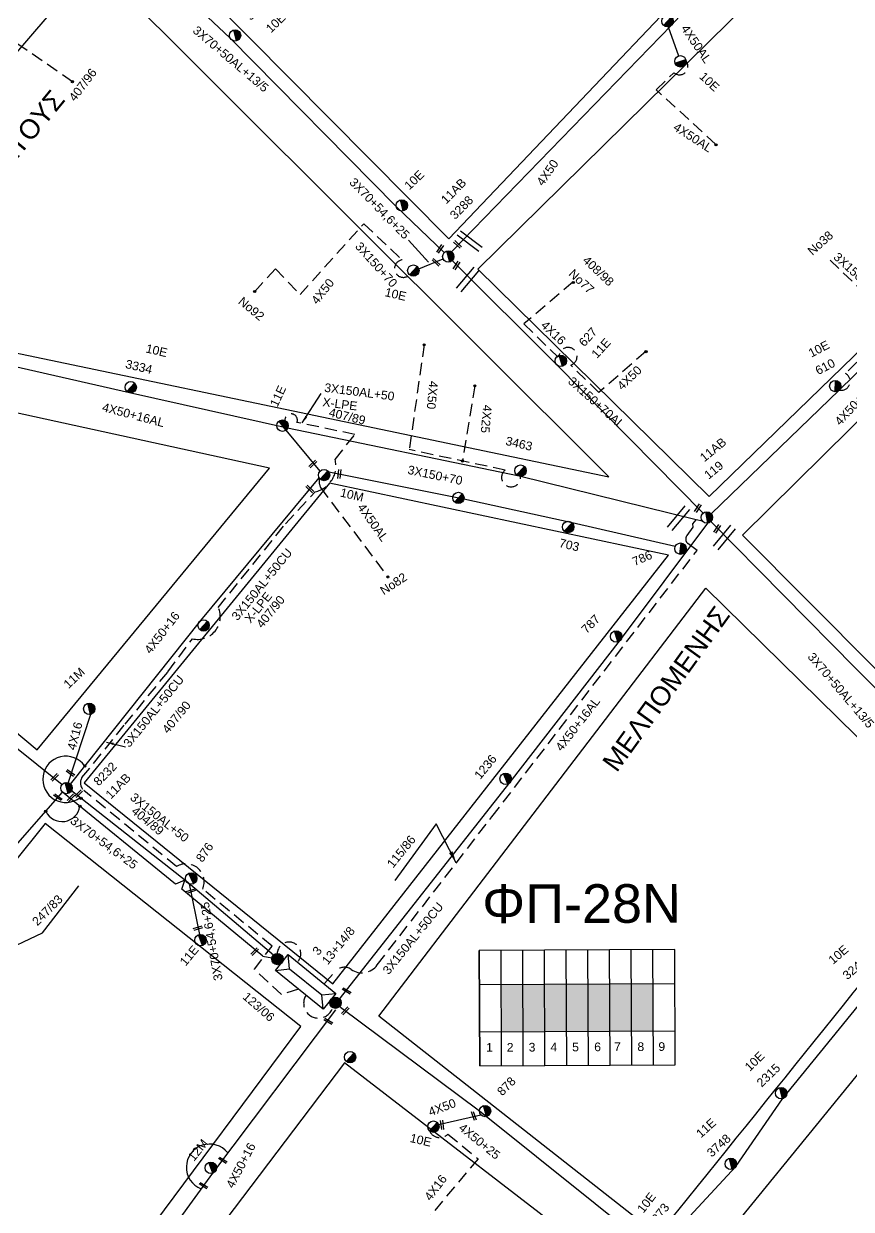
# Model space of a CAD drawing. Header units: millimetres. Extents: x 745 to 5694, y 762 to 3401.
# Drawn here: x 2498.1 to 2669.6, y 1132.5 to 1378.1 of the extents above; entities that cross this region are included whole.
import ezdxf
from ezdxf.enums import TextEntityAlignment as Align

# ---------------------------------------------------------------- set-up
doc = ezdxf.new("R2010")
doc.units = ezdxf.units.MM
doc.linetypes.add('DASHED', pattern=[19.05, 12.7, -6.35])
for name, color, linetype in [('Άγνωστα', 7, 'Continuous'), ('Ασφαλειοκιβώτια Χ.Τ 9 αναχωρήσεων', 7, 'Continuous'), ('Γυμνά εναέρια ΧΤ και ΦΟΠ (3Φ)   4x50+16AL', 7, 'Continuous'), ('Εναέρια παροχή ΧΤ 4x16', 7, 'SYN_LINE'), ('Εναέρια παροχή ΧΤ 4x25', 7, 'SYN_LINE'), ('Επιγραφές - Σχήματα', 7, 'Continuous'), ('Καλώδια ΧΤ   3x150+70AL', 7, 'DASHED'), ('Καλώδια ΧΤ   3x150AL+50CU', 7, 'DASHED'), ('Μηχανική τομή', 7, 'Continuous'), ('Στύλος Ξύλινος', 7, 'Continuous'), ('Στύλος Ξύλινος @ 1', 7, 'Continuous'), ('Στύλος ΦΜ', 7, 'Continuous'), ('Στύλος ΦΜ @ 1', 7, 'Continuous'), ('Συνδέσεις', 7, 'Continuous'), ('Συνεστραμμένα ΧΤ   3x70+54.6+25 AL', 7, 'SYN_LINE'), ('Τομή', 7, 'Continuous'), ('Υποσταθμός πόλεως', 7, 'Continuous'), ('Υπόβαθρο ΔΕΗ', 7, 'Continuous'), ('Υπόγεια καλώδια Παροχών ΧΤ   4x50AL', 7, 'DASHED')]:
    doc.layers.add(name, color=color, linetype=linetype)
doc.styles.add('arial', font='arial.ttf')
doc.styles.get("Standard").update_dxf_attribs({"font": 'arial.ttf'})
doc.linetypes.add('SYN_LINE', pattern='A,0.5,-0.0001,["/\\/\\/\\/",Standard,S=0.1,R=0,X=0,Y=-0.05],-0.25', length=0.7501)
doc.dimstyles.new('ISO-25', dxfattribs={"dimtxt": 2.5, "dimasz": 2.5, "dimexe": 1.25, "dimexo": 0.625, "dimtad": 1, "dimtxsty": 'Standard', "dimcen": 2.5, "dimadec": 0, "dimazin": 0, "dimtfac": 1, "dimtmove": 0, "dimatfit": 3, "dimfxl": 1, "dimarcsym": 0})

# ---------------------------------------------------------------- blocks, each defined once
blk = doc.blocks.new('ΥΠΑΡΧΩΝ ΤΣΙΜΕΝΤΕΝΙΟΣ ΣΤΥΛΟΣ')
at = {"layer": 'Στύλος ΦΜ'}
blk.add_hatch(color=256, dxfattribs=at).paths.add_polyline_path([(-1.29, -2.28, 0.574793), (2.62, 0, 0.268822), (1.3, 2.27)])
blk.add_line((-1.29, -2.28), (1.3, 2.27), dxfattribs=at)
blk.add_circle((0, 0), 2.62, dxfattribs=at)
at = {"layer": 'Στύλος ΦΜ', "flags": 4}
for tag, p in [('ΑΡΙΘΜΟΣ', (-4.68, 8.05)), ('ΤΥΠΟΣ', (-4.91, 3.03))]:
    blk.add_attdef(tag, p, '', height=4, dxfattribs=at)
blk = doc.blocks.new('ΥΠΑΡΧΩΝ ΞΥΛΙΝΟΣ ΣΤΥΛΟΣ')
at = {"layer": 'Στύλος Ξύλινος'}
h = blk.add_hatch(color=7, dxfattribs=at)
h.paths.add_polyline_path([(-2.62, 0, 0.270008), (-1.29, -2.28), (1.3, 2.27, 0.576266)])
h.paths.add_polyline_path([(-1.29, -2.28, 0.574793), (2.62, 0, 0.268822), (1.3, 2.27)])
at = {"layer": 'Στύλος Ξύλινος', "color": 7}
blk.add_line((-1.29, -2.28), (1.3, 2.27), dxfattribs=at)
blk.add_circle((0, 0), 2.62, dxfattribs=at)
at = {"layer": 'Στύλος Ξύλινος', "flags": 4}
for tag, p in [('ΑΡΙΘΜΟΣ', (-4.91, 8.6)), ('ΤΥΠΟΣ', (-4.85, 3.39))]:
    blk.add_attdef(tag, p, '', height=4, dxfattribs=at)
blk = doc.blocks.new('ΑΣΦΑΛΕΙΟΚΙΒΩΤΙΟ ΥΠΟΣΤΑΘΜΟΥ 9 ΑΝΑΧΩΡΗΣΕΩΝ')
at = {"layer": 'Ασφαλειοκιβώτια Χ.Τ 9 αναχωρήσεων', "ltscale": 40}
for p, q in [((-23.8, 40.36), (24.02, 40.36)), ((-9.72, 40.36), (-9.72, -40.64)), ((9.94, 40.36), (9.94, -40.64)), ((-23.8, 31.36), (24.02, 31.36)), ((-23.8, 22.36), (24.02, 22.36)), ((-23.8, 13.36), (24.02, 13.36)), ((-23.8, 4.36), (24.02, 4.36)), ((-23.8, -4.64), (24.02, -4.64)), ((-23.8, -13.64), (24.02, -13.64)), ((-23.8, -22.64), (24.02, -22.64)), ((-23.8, -31.64), (24.02, -31.64))]:
    blk.add_line(p, q, dxfattribs=at)
at = {"layer": 'Ασφαλειοκιβώτια Χ.Τ 9 αναχωρήσεων'}
blk.add_lwpolyline([(-23.8, -40.64), (24.02, -40.64), (24.02, 40.36), (-23.8, 40.36)], close=True, dxfattribs=at)
for s, p in [('1', (-17.96, 37.74)), ('2', (-17.96, 29.17)), ('3', (-17.96, 20.09)), ('4', (-17.96, 11.07)), ('5', (-17.96, 2.06)), ('6', (-17.96, -7.08)), ('7', (-17.96, -15.32)), ('8', (-17.96, -25)), ('9', (-17.96, -33.7))]:
    blk.add_text(s, height=3.6, rotation=270, dxfattribs=at).set_placement(p)
at = {"layer": 'Ασφαλειοκιβώτια Χ.Τ 9 αναχωρήσεων', "ltscale": 40}
for tag, height, p in [('ΟΝΟΜΑ', 5, (-0.16, 44.31)), ('ΚΕΙΜΕΝΟ 1', 2, (17.06, 35.59)), ('ΚΕΙΜΕΝΟ 2', 2, (17.06, 26.88)), ('ΚΕΙΜΕΝΟ 3', 2, (17.06, 17.69)), ('ΚΕΙΜΕΝΟ 4', 2, (17.06, 8.71)), ('ΚΕΙΜΕΝΟ 5', 2, (17.06, -0.13)), ('ΚΕΙΜΕΝΟ 6', 2, (17.06, -9.05)), ('ΚΕΙΜΕΝΟ 7', 2, (17.06, -18.13)), ('ΚΕΙΜΕΝΟ 8', 2, (17.06, -26.85)), ('ΚΕΙΜΕΝΟ 9', 2, (17.06, -35.99)), ('ΣΧ', 2, (-0.1, -42.64))]:
    blk.add_attdef(tag, text='', height=height, dxfattribs=at).set_placement(p, align=Align.MIDDLE_CENTER)
blk = doc.blocks.new('ΥΠΟΣΤΑΘΜΟΣ ΠΟΛΕΩΣ')
at = {"layer": 'Υποσταθμός πόλεως', "linetype": 'Continuous', "ltscale": 40}
blk.add_lwpolyline([(-8.57, 2.82), (8.57, 2.82), (8.57, -2.82), (-8.57, -2.82)], close=True, dxfattribs=at)
for points in [[(-5.75, 0), (-8.57, 2.82)], [(5.75, 0), (8.57, 2.82)], [(-8.57, -2.82), (-5.75, 0)], [(-5.75, 0), (5.75, 0)], [(8.57, -2.82), (5.75, 0)]]:
    blk.add_lwpolyline(points, dxfattribs=at)
at = {"layer": 'Υποσταθμός πόλεως', "linetype": 'SYN_LINE', "ltscale": 40, "flags": 1}
for tag, p in [('ΜΕΤΑΣΧΗΜΑΤΙΣΜΟΣ', (10.6, 2.39)), ('ΙΣΧΥΣ', (10.58, -0.41)), ('ΑΡΙΘΜΟΣ', (10.7, -3.13))]:
    blk.add_attdef(tag, p, '', height=1.8, dxfattribs=at)
blk = doc.blocks.new('_ΣΥΝΔΕΣΗ')
at = {"layer": 'Συνδέσεις', "linetype": 'SYN_LINE', "ltscale": 40}
blk.add_hatch(color=256, dxfattribs=at).paths.add_polyline_path([(0.5, -0.01, 1), (-0.5, -0.01, 1)])
at = {"layer": 'Συνδέσεις'}
blk.add_circle((0, -0.01), 0.5, dxfattribs=at)
blk = doc.blocks.new('ΜΗΧΑΝΙΚΗ ΤΟΜΗ')
at = {"layer": 'Μηχανική τομή', "ltscale": 40}
for p, q in [((-1.89, 0.78), (1.89, 0.78)), ((1.89, 0), (-1.89, 0))]:
    blk.add_line(p, q, dxfattribs=at)
blk = doc.blocks.new('ΤΟΜΗ')
at = {"layer": 'Τομή', "ltscale": 40}
for p, q in [((-5.68, 0), (5.68, 0)), ((5.68, -2.33), (-5.68, -2.33))]:
    blk.add_line(p, q, dxfattribs=at)

msp = doc.modelspace()

# ---------------------------------------------------------------- hatches: boundary and pattern name
at = {"layer": 'Άγνωστα', "ltscale": 0.2}
for color, points in [(133, [(2597.04, 1179.08), (2597.09, 1169.26), (2601.59, 1169.28), (2601.54, 1179.1)]), (6, [(2601.54, 1179.1), (2601.59, 1169.28), (2606.09, 1169.3), (2606.04, 1179.13)]), (5, [(2606.04, 1179.13), (2606.09, 1169.3), (2610.59, 1169.32), (2610.54, 1179.15)]), (2, [(2610.54, 1179.15), (2610.59, 1169.32), (2615.09, 1169.34), (2615.04, 1179.17)]), (1, [(2615.04, 1179.17), (2615.09, 1169.34), (2619.59, 1169.36), (2619.54, 1179.19)]), (85, [(2619.54, 1179.19), (2619.59, 1169.36), (2624.09, 1169.39), (2624.04, 1179.21)]), (30, [(2624.04, 1179.21), (2624.09, 1169.39), (2628.59, 1169.41), (2628.54, 1179.24)])]:
    msp.add_hatch(color=color, dxfattribs=at).paths.add_polyline_path(points)

# ---------------------------------------------------------------- linework, layer by layer
at = {"layer": 'Άγνωστα', "color": 5}
msp.add_line((2547.63, 1184.92), (2549.5, 1184.55), dxfattribs=at)
at = {"layer": 'Άγνωστα', "color": 62}
msp.add_lwpolyline([(2586.74, 1330.83), (2632.35, 1377.81), (2646.12, 1392.79), (2668.26, 1417.78)], dxfattribs=at)
at = {"layer": 'Άγνωστα', "color": 1}
msp.add_lwpolyline([(2585.23, 1330.68), (2575.29, 1340.23), (2540.81, 1375.17), (2527.11, 1388.12), (2514.58, 1401.93)], dxfattribs=at)
at = {"layer": 'Άγνωστα', "color": 85, "linetype": 'DASHED', "ltscale": 0.2}
msp.add_lwpolyline([(2508.16, 1366.08), (2496.52, 1374.13), (2490.08, 1366.12, 0.646828), (2485.39, 1362.97, -18.279985)], format="xyb", dxfattribs=at)
at = {"layer": 'Άγνωστα', "color": 1, "linetype": 'DASHED', "ltscale": 0.2}
msp.add_lwpolyline([(2545.95, 1322.62), (2550.24, 1327.33), (2555.34, 1322), (2568.57, 1336.66)], dxfattribs=at)
for points in [[(2568.57, 1336.66), (2576.5, 1329.18, 1.386282), (2578.03, 1326.08, -6.029648)], [(2665.2, 1329.15), (2678.84, 1316.03), (2668.38, 1305.62, -0.882469), (2667.12, 1302.21, 3.004327)]]:
    msp.add_lwpolyline(points, format="xyb", dxfattribs=at)
at = {"layer": 'Άγνωστα', "color": 2, "linetype": 'DASHED', "ltscale": 0.2}
for points in [[(2611.98, 1324.6), (2601.75, 1315.91)], [(2581.08, 1311.59), (2577.96, 1289.86)]]:
    msp.add_lwpolyline(points, dxfattribs=at)
for points in [[(2627.01, 1310.17), (2617.28, 1301.71), (2611.45, 1307.37, 1.827273), (2609.03, 1309.4, 0.506443)], [(2566.69, 1293.01), (2554.71, 1295.51, 1.238744), (2552.2, 1295.9, 19.83053)], [(2601.02, 1284.34, -1.693681), (2597.84, 1285.63), (2577.96, 1289.86)]]:
    msp.add_lwpolyline(points, format="xyb", dxfattribs=at)
at = {"layer": 'Άγνωστα', "color": 30}
for points in [[(2552.38, 1293.87), (2559.44, 1285.38)], [(2420.68, 1290.48), (2453.62, 1263.66), (2480.16, 1241.65), (2490.19, 1233.15), (2506.02, 1220.49)], [(2507.77, 1220.59), (2534.8, 1254.48), (2559.31, 1283.99)]]:
    msp.add_lwpolyline(points, dxfattribs=at)
at = {"layer": 'Άγνωστα', "color": 7}
msp.add_lwpolyline([(2633.11, 1269.77), (2611.73, 1274.7), (2589.32, 1279.59), (2561.34, 1285.19)], dxfattribs=at)
at = {"layer": 'Άγνωστα', "color": 6}
for points in [[(2701.42, 1213.43), (2670.5, 1244.61), (2640.49, 1274.98)], [(2563.71, 1174.33), (2592.52, 1152.86), (2628.36, 1124.24)], [(2584.07, 1150.03), (2592.81, 1152.05)]]:
    msp.add_lwpolyline(points, dxfattribs=at)
at = {"layer": 'Άγνωστα', "color": 5}
msp.add_lwpolyline([(2426.93, 1133.24), (2447.72, 1150.27), (2468.46, 1174.55), (2486.1, 1196.1), (2506.12, 1218.91)], dxfattribs=at)
at = {"layer": 'Άγνωστα', "color": 30, "linetype": 'SYN_LINE', "ltscale": 20}
msp.add_lwpolyline([(2549.81, 1185.14), (2531.76, 1200.43), (2507.98, 1219.19)], dxfattribs=at)
at = {"layer": 'Άγνωστα', "color": 6, "linetype": 'SYN_LINE', "ltscale": 20}
msp.add_lwpolyline([(2630.01, 1124.45), (2645.71, 1141.37), (2655.38, 1155.39), (2673.52, 1177.68), (2701.74, 1211.79)], dxfattribs=at)
at = {"layer": 'Άγνωστα', "color": 30, "linetype": 'DASHED', "ltscale": 0.2}
msp.add_lwpolyline([(2554.95, 1183.87, 1.389182), (2550.62, 1185.5, -4.130259)], format="xyb", dxfattribs=at)
at = {"layer": 'Άγνωστα', "color": 85}
msp.add_lwpolyline([(2491.29, 1082.14), (2511.23, 1107.1), (2526.26, 1124.83), (2537.29, 1139.98), (2562.74, 1173.81)], dxfattribs=at)
at = {"layer": 'Άγνωστα', "color": 6, "linetype": 'DASHED', "ltscale": 0.2}
msp.add_lwpolyline([(2582.18, 1148.73, 0.53645), (2585.99, 1148.06), (2592.24, 1142.96)], format="xyb", dxfattribs=at)
at = {"layer": 'Άγνωστα', "color": 85, "linetype": 'DASHED', "ltscale": 0.2}
msp.add_arc((2559.16, 1175.16), 3.07, 147.1164, 342.857, dxfattribs=at)
at = {"layer": 'Γυμνά εναέρια ΧΤ και ΦΟΠ (3Φ)   4x50+16AL', "color": 1}
msp.add_lwpolyline([(2640.57, 1276.57), (2667.11, 1302.2), (2694.21, 1328.62), (2721.88, 1354.64)], dxfattribs=at)
at = {"layer": 'Γυμνά εναέρια ΧΤ και ΦΟΠ (3Φ)   4x50+16AL', "color": 2}
msp.add_lwpolyline([(2638.75, 1275.07), (2637.44, 1275.31), (2600.76, 1284.37), (2552.77, 1294.34), (2519.99, 1301.64), (2476.53, 1311.52), (2456.64, 1335.75)], dxfattribs=at)
at = {"layer": 'Γυμνά εναέρια ΧΤ και ΦΟΠ (3Φ)   4x50+16AL', "color": 133, "ltscale": 0.2}
msp.add_lwpolyline([(2563.46, 1175.92), (2598.9, 1220.94), (2621.8, 1250.44), (2639.86, 1274.66)], dxfattribs=at)
at = {"layer": 'Εναέρια παροχή ΧΤ 4x16', "color": 2, "linetype": 'DASHED', "ltscale": 0.2}
msp.add_lwpolyline([(2601.75, 1315.91), (2608.83, 1308.99)], dxfattribs=at)
at = {"layer": 'Εναέρια παροχή ΧΤ 4x16', "color": 30, "ltscale": 20}
msp.add_lwpolyline([(2511.92, 1235.01), (2507.31, 1220.87)], dxfattribs=at)
at = {"layer": 'Εναέρια παροχή ΧΤ 4x16', "color": 6, "linetype": 'DASHED', "ltscale": 0.2}
msp.add_lwpolyline([(2592.24, 1142.96), (2580.04, 1128.4)], dxfattribs=at)
at = {"layer": 'Εναέρια παροχή ΧΤ 4x25', "color": 2, "linetype": 'DASHED', "ltscale": 0.2}
msp.add_lwpolyline([(2591.58, 1303.08), (2589.01, 1287.51)], dxfattribs=at)
at = {"layer": 'Επιγραφές - Σχήματα', "ltscale": 0.2}
for centre, radius, start, end in [((2506.81, 1221.56), 4.8, 35.0314, 308.0535), ((2506.02, 1216.56), 3.75, 205.5404, 351.1332), ((2536.59, 1141.19), 4.81, 38.467, 248.4769)]:
    msp.add_arc(centre, radius, start, end, dxfattribs=at)
at = {"layer": 'Καλώδια ΧΤ   3x150+70AL', "color": 2, "linetype": 'Continuous', "ltscale": 0.2}
msp.add_lwpolyline([(2638.91, 1276.73), (2608.55, 1307.45), (2586.91, 1329.02)], dxfattribs=at)
at = {"layer": 'Καλώδια ΧΤ   3x150AL+50CU', "color": 2, "linetype": 'DASHED', "ltscale": 0.2}
msp.add_lwpolyline([(2555.04, 1178.09), (2551.5, 1176.95), (2545.87, 1182.21), (2549.54, 1187.03), (2535.16, 1198.82, 0.734504), (2529.74, 1203.5), (2510.56, 1219.25, -0.380223), (2510.14, 1221.91), (2519.07, 1232.96), (2527.96, 1243.83), (2533.02, 1250.68, 0.61874), (2538.4, 1257.18), (2552.3, 1274.48), (2558.5, 1281.13, 0.42302), (2562.61, 1287.84), (2566.69, 1293.01)], format="xyb", dxfattribs=at)
at = {"layer": 'Καλώδια ΧΤ   3x150AL+50CU', "color": 1, "ltscale": 0.2}
msp.add_lwpolyline([(2560.38, 1179.27), (2562.69, 1181.82, -0.378735), (2565.92, 1182.18, 0.414049), (2571.36, 1183.13), (2595.13, 1213.81), (2637.65, 1268.99), (2635.75, 1270.39, -0.438175), (2635.57, 1272.1), (2636.86, 1273.82), (2636.74, 1274.48), (2637.44, 1275.31)], format="xyb", dxfattribs=at)
at = {"layer": 'Συνεστραμμένα ΧΤ   3x70+54.6+25 AL', "color": 1, "linetype": 'SYN_LINE', "ltscale": 10}
msp.add_lwpolyline([(2579.95, 1327.3), (2584.99, 1329.4)], dxfattribs=at)
at = {"layer": 'Συνεστραμμένα ΧΤ   3x70+54.6+25 AL', "color": 5, "linetype": 'SYN_LINE', "ltscale": 20}
for points in [[(2531.45, 1200.67), (2529.52, 1199.87), (2506.12, 1218.91)], [(2547.63, 1184.92), (2530.84, 1198.78), (2531.45, 1200.67)]]:
    msp.add_lwpolyline(points, dxfattribs=at)
at = {"layer": 'Συνεστραμμένα ΧΤ   3x70+54.6+25 AL', "color": 5, "linetype": 'SYN_LINE', "ltscale": 10}
msp.add_lwpolyline([(2532.35, 1199.92), (2534.47, 1189.4)], dxfattribs=at)
at = {"layer": 'Υπόβαθρο ΔΕΗ'}
for points in [[(2593.37, 1481.85), (2520.2, 1400.12), (2586.17, 1333.57), (2661.74, 1412.86), (2593.37, 1481.85)], [(2670.39, 1404.25), (2592.21, 1327.25), (2640.13, 1280.14), (2718.43, 1356.07), (2670.39, 1404.25)], [(2619.33, 1284.2), (2512.55, 1390.77), (2462.79, 1332.9), (2479.13, 1313.49), (2619.33, 1284.2)], [(2725.34, 1349.45), (2647.06, 1272.13), (2701.93, 1217.06), (2777.99, 1297.7), (2725.34, 1349.45)], [(2549.01, 1286.05), (2473.95, 1302.38), (2455.36, 1322.42), (2428.3, 1288.37), (2500.86, 1227.67), (2549.01, 1286.05)], [(2631.74, 1268), (2561.46, 1282.91), (2510.62, 1220.82), (2562.17, 1179.18), (2631.74, 1268)], [(2555.51, 1170.38), (2502.53, 1212.38), (2435.43, 1128.84), (2490.87, 1083.65), (2555.51, 1170.38)], [(2702.6, 1199.24), (2741.45, 1161.55), (2680.4, 1087.46), (2638.66, 1120.8), (2702.6, 1199.24)], [(2620.84, 1119.44), (2564.56, 1162.82), (2499.41, 1076.86), (2550.51, 1034.79), (2620.84, 1119.44)]]:
    msp.add_lwpolyline(points, dxfattribs=at)
msp.add_lwpolyline([(2639.49, 1261.17), (2694.18, 1207.44, -0.000497), (2629.52, 1127.14), (2571.67, 1172.52), (2639.49, 1261.17)], format="xyb", dxfattribs=at)
at = {"layer": 'Υπόγεια καλώδια Παροχών ΧΤ   4x50AL', "color": 62, "linetype": 'Continuous', "ltscale": 0.2}
msp.add_lwpolyline([(2631.64, 1377.46), (2633.79, 1371.42)], dxfattribs=at)
at = {"layer": 'Υπόγεια καλώδια Παροχών ΧΤ   4x50AL', "color": 62, "ltscale": 0.2}
msp.add_lwpolyline([(2641.54, 1353.11), (2629.17, 1364.42), (2632.84, 1367.96, 0.929331), (2635.35, 1370.4, -10.259592)], format="xyb", dxfattribs=at)
at = {"layer": 'Υπόγεια καλώδια Παροχών ΧΤ   4x50AL', "color": 30, "ltscale": 0.2}
msp.add_lwpolyline([(2559.31, 1283.99, 0.143112), (2559.59, 1282.01), (2573.53, 1263.51)], format="xyb", dxfattribs=at)

# ---------------------------------------------------------------- block references
at = {"layer": 'Ασφαλειοκιβώτια Χ.Τ 9 αναχωρήσεων', "xscale": 0.4999999999997072, "yscale": 0.4999999999997072, "zscale": 0.4999999999997072, "rotation": 90.27808147659252}
msp.add_blockref('ΑΣΦΑΛΕΙΟΚΙΒΩΤΙΟ ΥΠΟΣΤΑΘΜΟΥ 9 ΑΝΑΧΩΡΗΣΕΩΝ', (2612.74, 1174.19), dxfattribs=at)
at = {"layer": 'Μηχανική τομή'}
for p, xscale, yscale, zscale, rotation in [((2584.53, 1331.36), 0.5000000000000079, 0.5000000000000079, 0.5000000000000079, 56.42170377729097), ((2587.85, 1332.23), 0.5000000000001237, 0.5000000000001237, 0.5000000000001237, 317.2579903402574), ((2583.4, 1328.53), 0.5000000000001237, 0.5000000000001237, 0.5000000000001237, 317.2579903402574), ((2587.94, 1327.9), 0.5000000000000079, 0.5000000000000079, 0.5000000000000079, 56.42170377729097), ((2558.14, 1286.76), 0.50000000000024, 0.50000000000024, 0.50000000000024, 45.41007654379165), ((2563.69, 1284.8), 0.5000000000003219, 0.5000000000003219, 0.5000000000003219, 84.06528299219264), ((2557.24, 1281.57), 0.5000000000001237, 0.5000000000001237, 0.5000000000001237, 317.2579903402574), ((2637.97, 1277.65), 0.5000000000000079, 0.5000000000000079, 0.5000000000000079, 56.42170377729097), ((2641.98, 1273.34), 0.5000000000000079, 0.5000000000000079, 0.5000000000000079, 56.42170377729097), ((2507.64, 1222.71), 0.5000000000003727, 0.5000000000003727, 0.5000000000003727, 324.8736433358295), ((2504.6, 1221.84), 0.50000000000024, 0.50000000000024, 0.50000000000024, 45.41007654379165), ((2505.04, 1217.71), 0.5000000000003727, 0.5000000000003727, 0.5000000000003727, 324.8736433358295), ((2507.98, 1217.59), 0.50000000000024, 0.50000000000024, 0.50000000000024, 45.41007654379165), ((2509.58, 1218.46), 0.50000000000024, 0.50000000000024, 0.50000000000024, 45.41007654379165), ((2532.79, 1198.22), 0.5000000000004159, 0.5000000000004159, 0.5000000000004159, 17.30063779326895), ((2534.24, 1190.54), 0.5000000000004159, 0.5000000000004159, 0.5000000000004159, 17.30063779326895), ((2546.1, 1185.72), 0.50000000000024, 0.50000000000024, 0.50000000000024, 45.41007654379165), ((2564.9, 1177.57), 0.4999999999999776, 0.4999999999999776, 0.4999999999999776, 328.3055828818632), ((2564.85, 1173.45), 0.50000000000024, 0.50000000000024, 0.50000000000024, 45.41007654379165), ((2561.1, 1171.26), 0.4999999999999776, 0.4999999999999776, 0.4999999999999776, 328.3055828818632), ((2591.19, 1151.75), 0.4999999999999991, 0.4999999999999991, 0.4999999999999991, 289.2178068892928), ((2584.6, 1149.93), 0.4999999999998722, 0.4999999999998722, 0.4999999999998722, 277.7838795626334), ((2539.24, 1142.48), 0.4999999999999776, 0.4999999999999776, 0.4999999999999776, 328.3055828818632), ((2535.25, 1137.23), 0.4999999999999776, 0.4999999999999776, 0.4999999999999776, 328.3055828818632)]:
    msp.add_blockref('ΜΗΧΑΝΙΚΗ ΤΟΜΗ', p, dxfattribs=dict(at, xscale=xscale, yscale=yscale, zscale=zscale, rotation=rotation))
at = {"layer": 'Στύλος Ξύλινος @ 1', "ltscale": 40, "xscale": 0.4499999999998181, "yscale": 0.4499999999998181, "zscale": 0.4499999999998181}
for p in [(2550.66, 1184.33), (2562.68, 1175.28)]:
    msp.add_blockref('ΥΠΑΡΧΩΝ ΞΥΛΙΝΟΣ ΣΤΥΛΟΣ', p, dxfattribs=at)
at = {"layer": 'Στύλος ΦΜ @ 1', "ltscale": 40}
ref = msp.add_blockref('ΥΠΑΡΧΩΝ ΤΣΙΜΕΝΤΕΝΙΟΣ ΣΤΥΛΟΣ', (2541.88, 1375.68), dxfattribs=dict(at, xscale=0.4499999999995214, yscale=0.4499999999995214, zscale=0.4499999999995214, rotation=44.31784372741226))
ref.add_attrib('ΤΥΠΟΣ', '3002', (2545.13, 1378.67), dxfattribs={"layer": 'Στύλος ΦΜ', "height": 1.8, "rotation": 44.3178, "flags": 4})
ref.add_attrib('ΑΡΙΘΜΟΣ', '10E', (2549.32, 1376.06), dxfattribs={"layer": 'Στύλος ΦΜ', "height": 1.8, "rotation": 44.3178, "flags": 4})
at = {"layer": 'Στύλος ΦΜ @ 1', "ltscale": 40, "xscale": 0.4499999999996779, "yscale": 0.4499999999996779, "zscale": 0.4499999999996779, "rotation": 346.8465568456768}
for p in [(2631.5, 1378.63), (2588.17, 1279.85), (2535.36, 1253.44), (2565.71, 1164), (2565.71, 1164), (2565.71, 1164)]:
    msp.add_blockref('ΥΠΑΡΧΩΝ ΤΣΙΜΕΝΤΕΝΙΟΣ ΣΤΥΛΟΣ', p, dxfattribs=at)
at = {"layer": 'Στύλος ΦΜ @ 1', "ltscale": 40}
ref = msp.add_blockref('ΥΠΑΡΧΩΝ ΤΣΙΜΕΝΤΕΝΙΟΣ ΣΤΥΛΟΣ', (2634.18, 1370.31), dxfattribs=dict(at, xscale=0.4499999999996048, yscale=0.4499999999996048, zscale=0.4499999999996048, rotation=316.8364237499836))
ref.add_attrib('ΤΥΠΟΣ', '10E', (2637.96, 1366.97), dxfattribs={"layer": 'Στύλος ΦΜ', "height": 1.8, "rotation": 316.8364, "flags": 4})
ref = msp.add_blockref('ΥΠΑΡΧΩΝ ΤΣΙΜΕΝΤΕΝΙΟΣ ΣΤΥΛΟΣ', (2576.44, 1340.46), dxfattribs=dict(at, xscale=0.4499999999998641, yscale=0.4499999999998641, zscale=0.4499999999998641, rotation=43.73162860801664))
ref.add_attrib('ΤΥΠΟΣ', '10E', (2578.01, 1343.55), dxfattribs={"layer": 'Στύλος ΦΜ', "height": 1.8, "rotation": 43.7316, "flags": 4})
ref = msp.add_blockref('ΥΠΑΡΧΩΝ ΤΣΙΜΕΝΤΕΝΙΟΣ ΣΤΥΛΟΣ', (2586.07, 1329.86), dxfattribs=dict(at, xscale=0.4499999999995251, yscale=0.4499999999995251, zscale=0.4499999999995251, rotation=45.46764280577415))
ref.add_attrib('ΤΥΠΟΣ', '11AB', (2585.65, 1340.62), dxfattribs={"layer": 'Στύλος ΦΜ', "height": 1.8, "rotation": 45.4676, "flags": 4})
ref.add_attrib('ΑΡΙΘΜΟΣ', '3288', (2587.49, 1337.41), dxfattribs={"layer": 'Στύλος ΦΜ', "height": 1.8, "rotation": 45.4676, "flags": 4})
ref = msp.add_blockref('ΥΠΑΡΧΩΝ ΤΣΙΜΕΝΤΕΝΙΟΣ ΣΤΥΛΟΣ', (2578.83, 1326.95), dxfattribs=dict(at, xscale=0.4499999999996779, yscale=0.4499999999996779, zscale=0.4499999999996779, rotation=346.8465568456768))
ref.add_attrib('ΤΥΠΟΣ', '10E', (2572.79, 1321.69), dxfattribs={"layer": 'Στύλος ΦΜ', "height": 1.8, "rotation": 346.8466, "flags": 4})
ref = msp.add_blockref('ΥΠΑΡΧΩΝ ΤΣΙΜΕΝΤΕΝΙΟΣ ΣΤΥΛΟΣ', (2609.39, 1308.27), dxfattribs=dict(at, xscale=0.4499999999995391, yscale=0.4499999999995391, zscale=0.4499999999995391, rotation=47.53445563237251))
ref.add_attrib('ΤΥΠΟΣ', '627', (2614.27, 1311.05), dxfattribs={"layer": 'Στύλος ΦΜ', "height": 1.8, "rotation": 47.5345, "flags": 4})
ref.add_attrib('ΑΡΙΘΜΟΣ', '11E', (2616.89, 1308.62), dxfattribs={"layer": 'Στύλος ΦΜ', "height": 1.8, "rotation": 47.5345, "flags": 4})
ref = msp.add_blockref('ΥΠΑΡΧΩΝ ΤΣΙΜΕΝΤΕΝΙΟΣ ΣΤΥΛΟΣ', (2520.25, 1302.79), dxfattribs=dict(at, xscale=0.4499999999996779, yscale=0.4499999999996779, zscale=0.4499999999996779, rotation=346.8465568456768))
ref.add_attrib('ΤΥΠΟΣ', '10E', (2523.24, 1310.03), dxfattribs={"layer": 'Στύλος ΦΜ', "height": 1.8, "rotation": 346.8466, "flags": 4})
ref.add_attrib('ΑΡΙΘΜΟΣ', '3334', (2519.02, 1306.8), dxfattribs={"layer": 'Στύλος ΦΜ', "height": 1.8, "rotation": 346.8466, "flags": 4})
ref = msp.add_blockref('ΥΠΑΡΧΩΝ ΤΣΙΜΕΝΤΕΝΙΟΣ ΣΤΥΛΟΣ', (2666.29, 1303.04), dxfattribs=dict(at, xscale=0.4499999999997204, yscale=0.4499999999997204, zscale=0.4499999999997204, rotation=27.55324351320924))
ref.add_attrib('ΤΥΠΟΣ', '10E', (2661.33, 1308.91), dxfattribs={"layer": 'Στύλος ΦΜ', "height": 1.8, "rotation": 27.5532, "flags": 4})
ref.add_attrib('ΑΡΙΘΜΟΣ', '610', (2662.75, 1305.28), dxfattribs={"layer": 'Στύλος ΦΜ', "height": 1.8, "rotation": 27.5532, "flags": 4})
ref = msp.add_blockref('ΥΠΑΡΧΩΝ ΤΣΙΜΕΝΤΕΝΙΟΣ ΣΤΥΛΟΣ', (2551.7, 1294.83), dxfattribs=dict(at, xscale=0.4499999999997685, yscale=0.4499999999997685, zscale=0.4499999999997685, rotation=65.01199698324898))
ref.add_attrib('ΤΥΠΟΣ', '11E', (2550.64, 1298.55), dxfattribs={"layer": 'Στύλος ΦΜ', "height": 1.8, "rotation": 65.012, "flags": 4})
ref = msp.add_blockref('ΥΠΑΡΧΩΝ ΤΣΙΜΕΝΤΕΝΙΟΣ ΣΤΥΛΟΣ', (2601.04, 1285.51), dxfattribs=dict(at, xscale=0.4499999999996779, yscale=0.4499999999996779, zscale=0.4499999999996779, rotation=346.8465568456768))
ref.add_attrib('ΤΥΠΟΣ', '3463', (2597.82, 1290.87), dxfattribs={"layer": 'Στύλος ΦΜ', "height": 1.8, "rotation": 346.8466, "flags": 4})
ref = msp.add_blockref('ΥΠΑΡΧΩΝ ΤΣΙΜΕΝΤΕΝΙΟΣ ΣΤΥΛΟΣ', (2639.66, 1275.82), dxfattribs=dict(at, xscale=0.4499999999997665, yscale=0.4499999999997665, zscale=0.4499999999997665, rotation=39.34241790982291))
ref.add_attrib('ΤΥΠΟΣ', '11AB', (2639.15, 1287.22), dxfattribs={"layer": 'Στύλος ΦΜ', "height": 1.8, "rotation": 39.3424, "flags": 4})
ref.add_attrib('ΑΡΙΘΜΟΣ', '119', (2640.04, 1283.61), dxfattribs={"layer": 'Στύλος ΦΜ', "height": 1.8, "rotation": 39.3424, "flags": 4})
ref = msp.add_blockref('ΥΠΑΡΧΩΝ ΤΣΙΜΕΝΤΕΝΙΟΣ ΣΤΥΛΟΣ', (2560.32, 1284.6), dxfattribs=dict(at, xscale=0.4499999999996779, yscale=0.4499999999996779, zscale=0.4499999999996779, rotation=346.8465568456768))
ref.add_attrib('ΤΥΠΟΣ', '10M', (2563.53, 1280.18), dxfattribs={"layer": 'Στύλος ΦΜ', "height": 1.8, "rotation": 346.8466, "flags": 4})
ref = msp.add_blockref('ΥΠΑΡΧΩΝ ΤΣΙΜΕΝΤΕΝΙΟΣ ΣΤΥΛΟΣ', (2610.92, 1273.84), dxfattribs=dict(at, xscale=0.4499999999996779, yscale=0.4499999999996779, zscale=0.4499999999996779, rotation=346.8465568456768))
ref.add_attrib('ΤΥΠΟΣ', '703', (2608.9, 1269.72), dxfattribs={"layer": 'Στύλος ΦΜ', "height": 1.8, "rotation": 346.8466, "flags": 4})
ref = msp.add_blockref('ΥΠΑΡΧΩΝ ΤΣΙΜΕΝΤΕΝΙΟΣ ΣΤΥΛΟΣ', (2634.22, 1269.35), dxfattribs=dict(at, xscale=0.4499999999995909, yscale=0.4499999999995909, zscale=0.4499999999995909, rotation=23.32369945864696))
ref.add_attrib('ΤΥΠΟΣ', '786', (2624.69, 1265.72), dxfattribs={"layer": 'Στύλος ΦΜ', "height": 1.8, "rotation": 23.3237, "flags": 4})
ref = msp.add_blockref('ΥΠΑΡΧΩΝ ΤΣΙΜΕΝΤΕΝΙΟΣ ΣΤΥΛΟΣ', (2620.87, 1251.16), dxfattribs=dict(at, xscale=0.4499999999996619, yscale=0.4499999999996619, zscale=0.4499999999996619, rotation=45.26140430880938))
ref.add_attrib('ΤΥΠΟΣ', '787', (2614.74, 1251.61), dxfattribs={"layer": 'Στύλος ΦΜ', "height": 1.8, "rotation": 45.2614, "flags": 4})
ref = msp.add_blockref('ΥΠΑΡΧΩΝ ΤΣΙΜΕΝΤΕΝΙΟΣ ΣΤΥΛΟΣ', (2511.65, 1236.16), dxfattribs=dict(at, xscale=0.4499999999998721, yscale=0.4499999999998721, zscale=0.4499999999998721, rotation=42.97793877554369))
ref.add_attrib('ΤΥΠΟΣ', '11M', (2507.34, 1240.24), dxfattribs={"layer": 'Στύλος ΦΜ', "height": 1.8, "rotation": 42.9779, "flags": 4})
ref = msp.add_blockref('ΥΠΑΡΧΩΝ ΤΣΙΜΕΝΤΕΝΙΟΣ ΣΤΥΛΟΣ', (2597.97, 1221.66), dxfattribs=dict(at, xscale=0.4499999999997134, yscale=0.4499999999997134, zscale=0.4499999999997134, rotation=50.657440031695))
ref.add_attrib('ΤΥΠΟΣ', '1236', (2592.7, 1221.41), dxfattribs={"layer": 'Στύλος ΦΜ', "height": 1.8, "rotation": 50.6574, "flags": 4})
ref = msp.add_blockref('ΥΠΑΡΧΩΝ ΤΣΙΜΕΝΤΕΝΙΟΣ ΣΤΥΛΟΣ', (2506.94, 1219.75), dxfattribs=dict(at, xscale=0.4499999999997826, yscale=0.4499999999997826, zscale=0.4499999999997826, rotation=45.38565196053936))
ref.add_attrib('ΤΥΠΟΣ', '8232', (2513.61, 1220.07), dxfattribs={"layer": 'Στύλος ΦΜ', "height": 1.8, "rotation": 45.3857, "flags": 4})
ref.add_attrib('ΑΡΙΘΜΟΣ', '11AB', (2516.11, 1217.35), dxfattribs={"layer": 'Στύλος ΦΜ', "height": 1.8, "rotation": 45.3857, "flags": 4})
ref = msp.add_blockref('ΥΠΑΡΧΩΝ ΤΣΙΜΕΝΤΕΝΙΟΣ ΣΤΥΛΟΣ', (2532.77, 1201.02), dxfattribs=dict(at, xscale=0.4499999999996093, yscale=0.4499999999996093, zscale=0.4499999999996093, rotation=54.93133559170571))
ref.add_attrib('ΤΥΠΟΣ', '876', (2535.09, 1204.22), dxfattribs={"layer": 'Στύλος ΦΜ', "height": 1.8, "rotation": 54.9313, "flags": 4})
ref = msp.add_blockref('ΥΠΑΡΧΩΝ ΤΣΙΜΕΝΤΕΝΙΟΣ ΣΤΥΛΟΣ', (2534.7, 1188.24), dxfattribs=dict(at, xscale=0.4499999999995826, yscale=0.4499999999995826, zscale=0.4499999999995826, rotation=50.42583017333396))
ref.add_attrib('ΤΥΠΟΣ', '11E', (2531.63, 1182.75), dxfattribs={"layer": 'Στύλος ΦΜ', "height": 1.8, "rotation": 50.4258, "flags": 4})
ref = msp.add_blockref('ΥΠΑΡΧΩΝ ΤΣΙΜΕΝΤΕΝΙΟΣ ΣΤΥΛΟΣ', (2672.75, 1178.57), dxfattribs=dict(at, xscale=0.4499999999994747, yscale=0.4499999999994747, zscale=0.4499999999994747, rotation=40.89317052958934))
ref.add_attrib('ΤΥΠΟΣ', '10E', (2665.83, 1183.11), dxfattribs={"layer": 'Στύλος ΦΜ', "height": 1.8, "rotation": 40.8932, "flags": 4})
ref.add_attrib('ΑΡΙΘΜΟΣ', '3244', (2668.79, 1179.93), dxfattribs={"layer": 'Στύλος ΦΜ', "height": 1.8, "rotation": 40.8932, "flags": 4})
ref = msp.add_blockref('ΥΠΑΡΧΩΝ ΤΣΙΜΕΝΤΕΝΙΟΣ ΣΤΥΛΟΣ', (2655.08, 1156.53), dxfattribs=dict(at, xscale=0.4499999999997357, yscale=0.4499999999997357, zscale=0.4499999999997357, rotation=44.1222094125462))
ref.add_attrib('ΤΥΠΟΣ', '10E', (2648.58, 1160.94), dxfattribs={"layer": 'Στύλος ΦΜ', "height": 1.8, "rotation": 44.1222, "flags": 4})
ref.add_attrib('ΑΡΙΘΜΟΣ', '2315', (2651.05, 1157.67), dxfattribs={"layer": 'Στύλος ΦΜ', "height": 1.8, "rotation": 44.1222, "flags": 4})
ref = msp.add_blockref('ΥΠΑΡΧΩΝ ΤΣΙΜΕΝΤΕΝΙΟΣ ΣΤΥΛΟΣ', (2593.69, 1152.83), dxfattribs=dict(at, xscale=0.4499999999997915, yscale=0.4499999999997915, zscale=0.4499999999997915, rotation=45.32842785499685))
ref.add_attrib('ΤΥΠΟΣ', '878', (2597.27, 1155.86), dxfattribs={"layer": 'Στύλος ΦΜ', "height": 1.8, "rotation": 45.3284, "flags": 4})
ref = msp.add_blockref('ΥΠΑΡΧΩΝ ΤΣΙΜΕΝΤΕΝΙΟΣ ΣΤΥΛΟΣ', (2582.98, 1149.6), dxfattribs=dict(at, xscale=0.4499999999996779, yscale=0.4499999999996779, zscale=0.4499999999996779, rotation=346.8465568456768))
ref.add_attrib('ΤΥΠΟΣ', '10E', (2577.99, 1146.46), dxfattribs={"layer": 'Στύλος ΦΜ', "height": 1.8, "rotation": 346.8466, "flags": 4})
ref = msp.add_blockref('ΥΠΑΡΧΩΝ ΤΣΙΜΕΝΤΕΝΙΟΣ ΣΤΥΛΟΣ', (2644.65, 1141.89), dxfattribs=dict(at, xscale=0.4499999999997409, yscale=0.4499999999997409, zscale=0.4499999999997409, rotation=42.11232994680723))
ref.add_attrib('ΤΥΠΟΣ', '11E', (2638.44, 1147.16), dxfattribs={"layer": 'Στύλος ΦΜ', "height": 1.8, "rotation": 42.1123, "flags": 4})
ref.add_attrib('ΑΡΙΘΜΟΣ', '3748', (2640.66, 1143.16), dxfattribs={"layer": 'Στύλος ΦΜ', "height": 1.8, "rotation": 42.1123, "flags": 4})
ref = msp.add_blockref('ΥΠΑΡΧΩΝ ΤΣΙΜΕΝΤΕΝΙΟΣ ΣΤΥΛΟΣ', (2536.85, 1141.08), dxfattribs=dict(at, xscale=0.4499999999998627, yscale=0.4499999999998627, zscale=0.4499999999998627, rotation=51.34593164546702))
ref.add_attrib('ΤΥΠΟΣ', '12M', (2533.35, 1142.28), dxfattribs={"layer": 'Στύλος ΦΜ', "height": 1.8, "rotation": 51.3459, "flags": 4})
ref = msp.add_blockref('ΥΠΑΡΧΩΝ ΤΣΙΜΕΝΤΕΝΙΟΣ ΣΤΥΛΟΣ', (2629.29, 1123.52), dxfattribs=dict(at, xscale=0.4499999999996303, yscale=0.4499999999996303, zscale=0.4499999999996303, rotation=52.51224190383947))
ref.add_attrib('ΤΥΠΟΣ', '10E', (2626.51, 1131.54), dxfattribs={"layer": 'Στύλος ΦΜ', "height": 1.8, "rotation": 52.5122, "flags": 4})
ref.add_attrib('ΑΡΙΘΜΟΣ', '873', (2629.49, 1129.53), dxfattribs={"layer": 'Στύλος ΦΜ', "height": 1.8, "rotation": 52.5122, "flags": 4})
at = {"layer": 'Συνδέσεις', "xscale": 0.4499999999998181, "yscale": 0.4499999999998181, "zscale": 0.4499999999998181}
for p in [(2508.16, 1366.09), (2641.55, 1353.02), (2611.98, 1324.5), (2545.95, 1322.63), (2581.08, 1311.59), (2627.06, 1310.15), (2591.58, 1303.09), (2589.01, 1287.51), (2573.55, 1263.5), (2510.74, 1224.32), (2509.72, 1215.99), (2509.95, 1217.64), (2502.63, 1214.95)]:
    msp.add_blockref('_ΣΥΝΔΕΣΗ', p, dxfattribs=at)
at = {"layer": 'Τομή'}
for p, xscale, yscale, zscale, rotation in [((2590.85, 1333.52), 0.5000000000000893, 0.5000000000000893, 0.5000000000000893, 323.0570192527207), ((2590.49, 1324.74), 0.5000000000001321, 0.5000000000001321, 0.5000000000001321, 230.330272558115), ((2634.23, 1275.27), 0.5000000000001321, 0.5000000000001321, 0.5000000000001321, 230.330272558115), ((2643.75, 1271.29), 0.5000000000001321, 0.5000000000001321, 0.5000000000001321, 230.330272558115)]:
    msp.add_blockref('ΤΟΜΗ', p, dxfattribs=dict(at, xscale=xscale, yscale=yscale, zscale=zscale, rotation=rotation))
at = {"layer": 'Υποσταθμός πόλεως', "xscale": 0.7447358244841216, "yscale": 0.7447358244841216, "zscale": 0.7447358244841216, "rotation": 320.8947213913714}
msp.add_blockref('ΥΠΟΣΤΑΘΜΟΣ ΠΟΛΕΩΣ', (2556.51, 1179.59), dxfattribs=at)

# ---------------------------------------------------------------- texts
at = {"layer": 'Άγνωστα', "char_height": 1.8, "width": 69.1904, "attachment_point": 1, "style": 'arial'}
for s, insert, rotation in [('3X70+50AL+13/5', (2534.1, 1377.81), 319.7516), ('4X50', (2604.21, 1345.36), 55.4005), ('3X150+70', (2567.97, 1333.08), 311.9629), ('3X150+70', (2666.97, 1330.88), 317.7732), ('4X50', (2557.5, 1320.9), 51.7656), ('4X50', (2620.88, 1303.35), 43.9351), ('3X150AL+50\\PX-LPE', (2560.52, 1303.65), 352.6825), ('4X50', (2583.93, 1304), 264.7983), ('3X150+70', (2577.89, 1286.64), 348.1841), ('4X50+16', (2522.91, 1248.5), 52.2154), ('3X70+50AL+13/5', (2661.8, 1248.05), 310.4675), ('3X150AL+50', (2521.08, 1218.92), 321.4826), ('4X50', (2581.73, 1153.42), 20.5487), ('4X50+25', (2589.2, 1150.48), 320.7818), ('4X50+16', (2539.91, 1137.51), 62.3038)]:
    msp.add_mtext(s, dxfattribs=dict(at, insert=insert, rotation=rotation))
at = {"layer": 'Γυμνά εναέρια ΧΤ και ΦΟΠ (3Φ)   4x50+16AL', "char_height": 1.8, "width": 69.1904, "attachment_point": 1, "style": 'arial'}
for insert, rotation in [((2665.99, 1295.94), 47.3138), ((2514.65, 1299.61), 345.2693), ((2608.13, 1228.34), 52.2154)]:
    msp.add_mtext('4X50+16AL', dxfattribs=dict(at, insert=insert, rotation=rotation))
at = {"layer": 'Εναέρια παροχή ΧΤ 4x16', "char_height": 1.8, "width": 69.1904, "attachment_point": 1, "style": 'arial'}
for insert, rotation in [((2606.35, 1316.75), 316.5812), ((2507.03, 1227.93), 75.2006), ((2580.95, 1135.17), 52.9932)]:
    msp.add_mtext('4X16', dxfattribs=dict(at, insert=insert, rotation=rotation))
at = {"layer": 'Εναέρια παροχή ΧΤ 4x25', "insert": (2595.12, 1299.06), "char_height": 1.8, "width": 69.1904, "attachment_point": 1, "rotation": 264.7983, "style": 'arial'}
msp.add_mtext('4X25', dxfattribs=at)
at = {"layer": 'Επιγραφές - Σχήματα', "width": 69.1904, "attachment_point": 1, "style": 'arial'}
for s, insert, char_height, rotation in [('407/96', (2507.26, 1362.93), 1.8, 52.8587), ('EPATOYΣ', (2487.11, 1344.66), 4, 50.4454), ('Nο38', (2660.35, 1331.34), 1.8, 41.7765), ('408/98', (2615, 1330.18), 1.8, 316.5812), ('Nο77', (2612.12, 1327.43), 1.8, 316.5812), ('Nο92', (2543.54, 1321.67), 1.8, 320.0955), ('407/89', (2561.6, 1298.54), 1.8, 346.5299), ('Nο82', (2571.7, 1261.18), 1.8, 33.3779), ('X-LPE', (2543.7, 1254.92), 1.8, 50.9966), ('407/90', (2546.1, 1253.87), 1.8, 50.9966), ('MEΛΠOMENHΣ', (2617.75, 1225.15), 4, 54.1429), ('407/90', (2526.59, 1232.03), 1.8, 50.9966), ('404/89', (2521.37, 1216.09), 1.8, 320.6666), ('115/86', (2573.21, 1204.19), 1.8, 50.9966), ('ΦΠ-28Ν', (2593.08, 1199.78), 8, 0.1115), ('247/83', (2499.62, 1192.36), 1.8, 45.2254), ('13+14/8', (2559.69, 1184.13), 1.8, 50.9966), ('3', (2557.75, 1186.08), 1.8, 50.9966), ('123/06', (2544.47, 1177.64), 1.8, 318.9217)]:
    msp.add_mtext(s, dxfattribs=dict(at, insert=insert, char_height=char_height, rotation=rotation))
at = {"layer": 'Καλώδια ΧΤ   3x150+70AL', "insert": (2611.93, 1305.13), "char_height": 1.8, "width": 69.1904, "attachment_point": 1, "rotation": 318.3023, "style": 'arial'}
msp.add_mtext('3X150+70AL', dxfattribs=at)
at = {"layer": 'Καλώδια ΧΤ   3x150AL+50CU', "char_height": 1.8, "width": 69.1904, "attachment_point": 1, "rotation": 50.9966, "style": 'arial'}
for insert in [(2540.99, 1255.44), (2518.55, 1229.16), (2572.31, 1182.1)]:
    msp.add_mtext('3X150AL+50CU', dxfattribs=dict(at, insert=insert))
at = {"layer": 'Συνεστραμμένα ΧΤ   3x70+54.6+25 AL', "char_height": 1.8, "width": 19.229, "attachment_point": 1, "style": 'arial'}
for insert, rotation in [((2566.71, 1346.36), 314.3922), ((2508.61, 1214.07), 323.5639), ((2537.53, 1179.71), 100.0628)]:
    msp.add_mtext('3X70+54,6+25', dxfattribs=dict(at, insert=insert, rotation=rotation))
at = {"layer": 'Υπόγεια καλώδια Παροχών ΧΤ   4x50AL', "char_height": 1.8, "width": 69.1904, "attachment_point": 1, "style": 'arial'}
for insert, rotation in [((2635.71, 1378.12), 304.3511), ((2633.52, 1357.73), 327.1251), ((2568.61, 1278.95), 305.3746)]:
    msp.add_mtext('4X50AL', dxfattribs=dict(at, insert=insert, rotation=rotation))

# ---------------------------------------------------------------- leaders
at = {"layer": 'Επιγραφές - Σχήματα', "ltscale": 40}
for points, override in [([(2581.94, 1328.72), (2577.8, 1333.29)], {"dimasz": 1, "dimtad": 0}), ([(2555.81, 1295.42), (2559.7, 1301.49)], {"dimasz": 1.5, "dimtad": 0}), ([(2515.2, 1229.26), (2519.13, 1228.31)], {"dimasz": 1.5, "dimtad": 0})]:
    msp.add_leader(points, dimstyle='ISO-25', override=override, dxfattribs=at)
at = {"layer": 'Επιγραφές - Σχήματα', "ltscale": 0.2}
msp.add_leader([(2587.72, 1204.25), (2583.58, 1212.34), (2575, 1200.63)], dimstyle='ISO-25', override={"dimgap": 0.625, "dimtad": 0}, dxfattribs=at)
at = {"layer": 'Επιγραφές - Σχήματα'}
msp.add_leader([(2488.52, 1183.43), (2501.93, 1189.77), (2509.48, 1199.47)], dimstyle='ISO-25', override={"dimgap": 0.625, "dimtad": 0}, dxfattribs=at)

doc.saveas('drawing.dxf')
